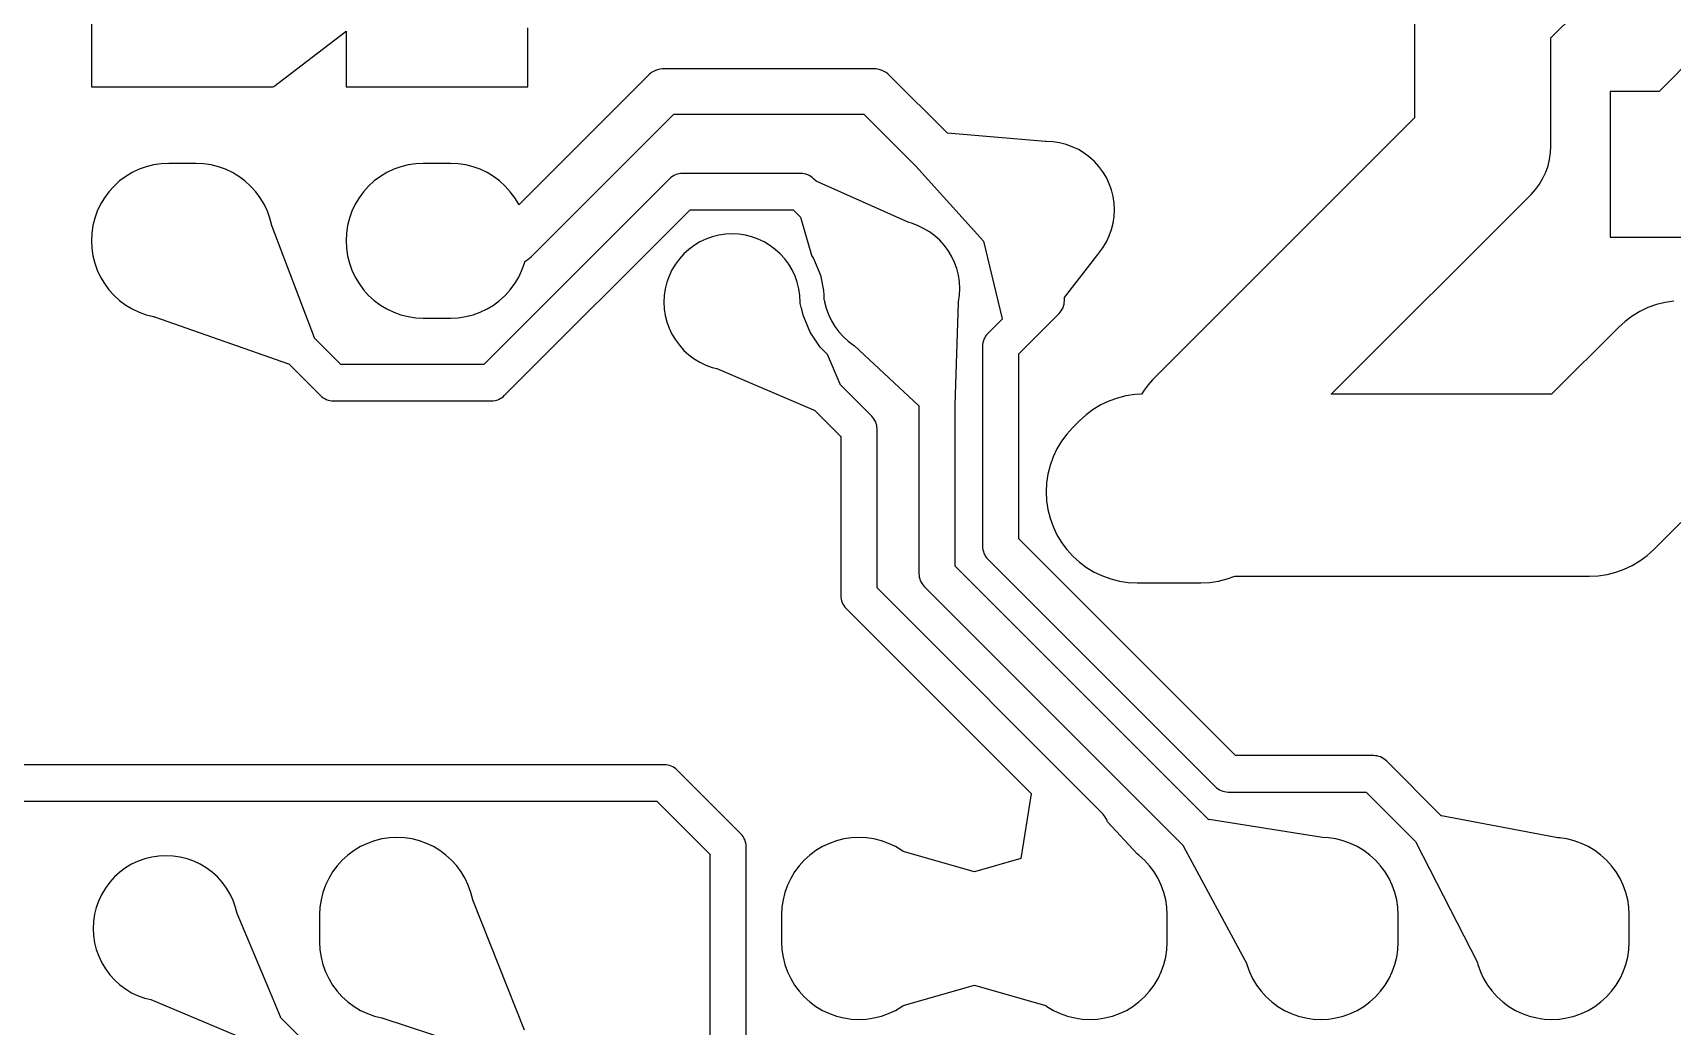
# Model space of a CAD drawing. Header units: metres. Extents: x 0.3 to 99.7, y 0.3 to 59.7.
# Drawn here: x 41.56 to 59.58, y 37.53 to 48.45 of the extents above; entities that cross this region are included whole.
import ezdxf

# ---------------------------------------------------------------- set-up
doc = ezdxf.new("R2010")
doc.units = ezdxf.units.M

msp = doc.modelspace()

# ---------------------------------------------------------------- linework, layer by layer
for points in [[(42.2, 49.55), (42.2, 47.85), (44.2, 47.85), (44.2, 47.854), (44.2, 47.854), (44.2, 47.854), (44.2, 47.854), (44.2, 47.854), (44.2, 47.854), (44.2, 47.854), (44.2, 47.854), (44.2, 47.854), (44.2, 47.854), (44.2, 47.854), (44.2, 47.854), (44.2, 47.854), (44.2, 47.854), (44.2, 47.854), (44.2, 47.854), (44.2, 47.854), (44.2, 47.854), (44.2, 47.854), (44.2, 47.854), (44.2, 47.854), (44.2, 47.854), (44.2, 47.854), (44.2, 47.854), (44.2, 47.854), (44.2, 47.854), (44.2, 47.854), (44.2, 47.854), (44.2, 47.854), (44.2, 47.854), (44.2, 47.854), (44.2, 47.854), (44.2, 47.854), (44.2, 47.854), (44.2, 47.854), (44.2, 47.854), (44.2, 47.854), (44.2, 47.854), (44.2, 47.854), (44.2, 47.854), (44.201, 47.853), (44.207, 47.856), (44.208, 47.856), (45, 48.462)], [(59.602, 45.496), (59.505, 45.481), (59.41, 45.457), (59.317, 45.424), (59.228, 45.382), (59.144, 45.332), (59.065, 45.273), (58.993, 45.207), (58.258, 44.473), (58.258, 44.473), (58.258, 44.473), (58.258, 44.473), (58.258, 44.473), (58.258, 44.473), (58.258, 44.473), (58.258, 44.473), (58.258, 44.473), (58.258, 44.473), (58.258, 44.473), (58.258, 44.473), (58.258, 44.473), (58.258, 44.473), (58.258, 44.473), (58.258, 44.473), (58.258, 44.473), (58.258, 44.473), (55.834, 44.473), (55.834, 44.473), (55.834, 44.473), (55.834, 44.473), (55.834, 44.473), (55.834, 44.473), (55.834, 44.473), (55.834, 44.473), (55.834, 44.473), (55.834, 44.473), (55.834, 44.473), (55.834, 44.473), (55.834, 44.473), (55.834, 44.473), (55.834, 44.473), (55.834, 44.473), (55.834, 44.473), (55.834, 44.473), (55.834, 44.473), (55.834, 44.473), (55.834, 44.473), (55.834, 44.473), (55.834, 44.473), (55.834, 44.473), (55.834, 44.473), (55.834, 44.473), (55.834, 44.473), (55.834, 44.473), (55.834, 44.473), (55.834, 44.473), (55.834, 44.473), (55.834, 44.473), (55.834, 44.473), (55.834, 44.473), (55.834, 44.473), (55.834, 44.473), (55.834, 44.473), (55.834, 44.473), (55.834, 44.473), (55.834, 44.473), (55.834, 44.473), (55.834, 44.473), (55.834, 44.473), (55.834, 44.473), (55.834, 44.473), (55.834, 44.473), (55.834, 44.473), (55.834, 44.473), (55.834, 44.473), (55.834, 44.473), (58.031, 46.669), (58.08, 46.724), (58.124, 46.783), (58.162, 46.846), (58.193, 46.913), (58.218, 46.982), (58.236, 47.054), (58.247, 47.126), (58.25, 47.2), (58.25, 48.389), (58.25, 48.389), (58.25, 48.389), (58.25, 48.389), (58.25, 48.389), (58.25, 48.389), (58.25, 48.389), (58.25, 48.389), (58.25, 48.389), (58.25, 48.389), (58.25, 48.389), (58.25, 48.389), (58.25, 48.389), (58.25, 48.389), (58.25, 48.389), (58.25, 48.389), (58.25, 48.389), (58.25, 48.389), (58.791, 48.929)], [(56.75, 48.7), (56.75, 47.511), (56.75, 47.511), (56.75, 47.511), (56.75, 47.511), (56.75, 47.511), (56.75, 47.511), (56.75, 47.511), (56.75, 47.511), (56.75, 47.511), (56.75, 47.511), (56.75, 47.511), (56.75, 47.511), (56.75, 47.511), (56.75, 47.511), (56.75, 47.511), (56.75, 47.511), (56.75, 47.511), (56.75, 47.511), (53.869, 44.631), (53.82, 44.576), (53.776, 44.517), (53.749, 44.472), (53.749, 44.472), (53.749, 44.472), (53.749, 44.472), (53.749, 44.472), (53.749, 44.472), (53.749, 44.472), (53.749, 44.472), (53.749, 44.472), (53.749, 44.472), (53.749, 44.472), (53.749, 44.472), (53.749, 44.472), (53.749, 44.472), (53.749, 44.472), (53.749, 44.472), (53.749, 44.472), (53.749, 44.472), (53.749, 44.472), (53.749, 44.472), (53.749, 44.472), (53.749, 44.472), (53.675, 44.468), (53.577, 44.454), (53.482, 44.43), (53.39, 44.397), (53.301, 44.355), (53.217, 44.305), (53.138, 44.246), (53.065, 44.18), (52.993, 44.107), (52.927, 44.035), (52.868, 43.956), (52.818, 43.872), (52.776, 43.783), (52.743, 43.69), (52.719, 43.595), (52.704, 43.498), (52.699, 43.4), (52.704, 43.302), (52.719, 43.205), (52.743, 43.11), (52.776, 43.017), (52.818, 42.928), (52.868, 42.844), (52.927, 42.765), (52.993, 42.693), (53.065, 42.627), (53.144, 42.568), (53.228, 42.518), (53.317, 42.476), (53.41, 42.443), (53.505, 42.419), (53.602, 42.404), (53.7, 42.399), (54.4, 42.399), (54.498, 42.404), (54.595, 42.419), (54.69, 42.443), (54.773, 42.472), (54.773, 42.472), (54.773, 42.472), (54.773, 42.472), (54.773, 42.472), (54.773, 42.472), (54.773, 42.472), (54.773, 42.472), (58.673, 42.472), (58.771, 42.477), (58.868, 42.491), (58.963, 42.515), (59.056, 42.548), (59.144, 42.59), (59.229, 42.641), (59.307, 42.699), (59.38, 42.765), (59.678, 43.063)], [(45, 48.462), (45, 47.85), (47, 47.85), (47, 48.5)], [(59.869, 48.231), (59.439, 47.8), (59.439, 47.8), (59.439, 47.8), (59.439, 47.8), (59.439, 47.8), (59.439, 47.8), (59.439, 47.8), (59.439, 47.8), (59.439, 47.8), (59.439, 47.8), (59.439, 47.8), (59.439, 47.8), (59.439, 47.8), (59.439, 47.8), (59.439, 47.8), (59.439, 47.8), (59.439, 47.8), (59.439, 47.8), (58.9, 47.8), (58.9, 46.2), (60.5, 46.2)], [(58.326, 39.597), (58.326, 39.597), (58.326, 39.597), (58.326, 39.597), (57.048, 39.839), (57.044, 39.839), (57.044, 39.839), (57.044, 39.839), (57.044, 39.839), (57.044, 39.839), (57.044, 39.839), (57.044, 39.839), (57.044, 39.839), (57.044, 39.839), (57.044, 39.839), (57.044, 39.839), (57.044, 39.839), (57.044, 39.839), (57.044, 39.839), (57.044, 39.839), (57.044, 39.839), (57.044, 39.839), (57.044, 39.839), (57.044, 39.839), (57.044, 39.839), (57.044, 39.839), (57.044, 39.839), (56.441, 40.441), (56.427, 40.455), (56.411, 40.466), (56.394, 40.476), (56.377, 40.485), (56.358, 40.491), (56.339, 40.496), (56.32, 40.499), (56.3, 40.5), (54.783, 40.5), (54.783, 40.5), (54.783, 40.5), (54.783, 40.5), (54.783, 40.5), (54.783, 40.5), (54.783, 40.5), (54.783, 40.5), (54.783, 40.5), (54.783, 40.5), (54.783, 40.5), (54.783, 40.5), (54.783, 40.5), (54.783, 40.5), (54.783, 40.5), (54.783, 40.5), (54.783, 40.5), (54.783, 40.5), (52.4, 42.883), (52.4, 42.883), (52.4, 42.883), (52.4, 42.883), (52.4, 42.883), (52.4, 42.883), (52.4, 42.883), (52.4, 42.883), (52.4, 42.883), (52.4, 42.883), (52.4, 42.883), (52.4, 42.883), (52.4, 42.883), (52.4, 42.883), (52.4, 42.883), (52.4, 42.883), (52.4, 42.883), (52.4, 42.883), (52.4, 44.917), (52.4, 44.917), (52.4, 44.917), (52.4, 44.917), (52.4, 44.917), (52.4, 44.917), (52.4, 44.917), (52.4, 44.917), (52.4, 44.917), (52.4, 44.917), (52.4, 44.917), (52.4, 44.917), (52.4, 44.917), (52.4, 44.917), (52.4, 44.917), (52.4, 44.917), (52.4, 44.917), (52.4, 44.917), (52.841, 45.359), (52.855, 45.373), (52.866, 45.389), (52.876, 45.406), (52.885, 45.423), (52.891, 45.442), (52.896, 45.461), (52.899, 45.48), (52.9, 45.5), (52.9, 45.535), (52.9, 45.535), (52.9, 45.535), (52.9, 45.535), (52.9, 45.535), (52.9, 45.535), (52.9, 45.535), (52.9, 45.535), (52.9, 45.535), (52.9, 45.535), (52.9, 45.535), (52.9, 45.535), (52.9, 45.535), (52.9, 45.535), (52.9, 45.535), (52.9, 45.535), (53.267, 46.01), (53.267, 46.01), (53.267, 46.01), (53.267, 46.01), (53.28, 46.024), (53.324, 46.083), (53.361, 46.146), (53.393, 46.213), (53.418, 46.282), (53.436, 46.354), (53.446, 46.426), (53.45, 46.5), (53.446, 46.574), (53.436, 46.646), (53.418, 46.718), (53.393, 46.787), (53.361, 46.854), (53.324, 46.917), (53.28, 46.976), (53.23, 47.03), (53.176, 47.08), (53.117, 47.124), (53.054, 47.161), (52.987, 47.193), (52.918, 47.218), (52.846, 47.236), (52.774, 47.246), (52.7, 47.25), (52.687, 47.249), (52.687, 47.249), (52.687, 47.249), (52.687, 47.249), (51.616, 47.342), (51.613, 47.341), (51.613, 47.341), (51.613, 47.341), (51.613, 47.341), (51.613, 47.341), (51.613, 47.341), (51.613, 47.341), (51.613, 47.341), (51.613, 47.341), (51.613, 47.341), (51.613, 47.341), (51.613, 47.341), (51.613, 47.341), (51.613, 47.341), (51.613, 47.341), (51.613, 47.341), (51.613, 47.341), (51.613, 47.341), (51.613, 47.341), (51.613, 47.341), (51.613, 47.341), (51.613, 47.341), (51.613, 47.341), (51.613, 47.341), (50.977, 47.977), (50.959, 47.993), (50.939, 48.008), (50.918, 48.021), (50.896, 48.031), (50.873, 48.039), (50.849, 48.045), (50.825, 48.049), (50.8, 48.05), (48.5, 48.05), (48.475, 48.049), (48.451, 48.045), (48.427, 48.039), (48.404, 48.031), (48.382, 48.021), (48.361, 48.008), (48.341, 47.993), (48.323, 47.977), (46.902, 46.556), (46.902, 46.556), (46.902, 46.556), (46.902, 46.556), (46.902, 46.556), (46.902, 46.556), (46.902, 46.556), (46.902, 46.556), (46.902, 46.556), (46.902, 46.556), (46.902, 46.556), (46.902, 46.556), (46.902, 46.556), (46.902, 46.556), (46.902, 46.556), (46.902, 46.556), (46.902, 46.556), (46.902, 46.556), (46.902, 46.556), (46.902, 46.556), (46.902, 46.556), (46.902, 46.556), (46.902, 46.556), (46.902, 46.556), (46.902, 46.556), (46.902, 46.556), (46.902, 46.556), (46.902, 46.556), (46.902, 46.556), (46.902, 46.556), (46.902, 46.556), (46.902, 46.556), (46.902, 46.556), (46.902, 46.556), (46.902, 46.556), (46.902, 46.556), (46.902, 46.556), (46.902, 46.556), (46.902, 46.556), (46.902, 46.556), (46.902, 46.556), (46.902, 46.556), (46.9, 46.561), (46.857, 46.632), (46.807, 46.699), (46.751, 46.761), (46.689, 46.817), (46.622, 46.867), (46.551, 46.91), (46.475, 46.945), (46.397, 46.973), (46.316, 46.994), (46.233, 47.006), (46.15, 47.01), (45.85, 47.01), (45.767, 47.006), (45.684, 46.994), (45.603, 46.973), (45.525, 46.945), (45.449, 46.91), (45.378, 46.867), (45.311, 46.817), (45.249, 46.761), (45.193, 46.699), (45.143, 46.632), (45.1, 46.561), (45.065, 46.485), (45.037, 46.407), (45.016, 46.326), (45.004, 46.243), (45, 46.16), (45.004, 46.077), (45.016, 45.994), (45.037, 45.913), (45.065, 45.835), (45.1, 45.759), (45.143, 45.688), (45.193, 45.621), (45.249, 45.559), (45.311, 45.503), (45.378, 45.453), (45.449, 45.41), (45.525, 45.375), (45.603, 45.347), (45.684, 45.326), (45.767, 45.314), (45.85, 45.31), (46.15, 45.31), (46.233, 45.314), (46.316, 45.326), (46.397, 45.347), (46.475, 45.375), (46.551, 45.41), (46.622, 45.453), (46.689, 45.503), (46.751, 45.559), (46.807, 45.621), (46.857, 45.688), (46.9, 45.759), (46.935, 45.835), (46.963, 45.913), (46.969, 45.935), (46.969, 45.935), (46.969, 45.935), (46.969, 45.935), (46.969, 45.935), (46.969, 45.935), (46.969, 45.935), (46.969, 45.935), (46.969, 45.935), (46.969, 45.935), (46.969, 45.935), (46.969, 45.935), (46.969, 45.935), (46.969, 45.935), (46.969, 45.935), (46.969, 45.935), (46.969, 45.935), (46.969, 45.935), (46.969, 45.935), (46.969, 45.935), (46.978, 45.939), (46.999, 45.952), (47.019, 45.967), (47.037, 45.983), (48.604, 47.55), (48.604, 47.55), (48.604, 47.55), (48.604, 47.55), (48.604, 47.55), (48.604, 47.55), (48.604, 47.55), (48.604, 47.55), (48.604, 47.55), (48.604, 47.55), (48.604, 47.55), (48.604, 47.55), (48.604, 47.55), (48.604, 47.55), (48.604, 47.55), (48.604, 47.55), (48.604, 47.55), (48.604, 47.55), (50.696, 47.55), (50.696, 47.55), (50.696, 47.55), (50.696, 47.55), (50.696, 47.55), (50.696, 47.55), (50.696, 47.55), (50.696, 47.55), (50.696, 47.55), (50.696, 47.55), (50.696, 47.55), (50.696, 47.55), (50.696, 47.55), (50.696, 47.55), (50.696, 47.55), (50.696, 47.55), (50.696, 47.55), (50.696, 47.55), (51.264, 46.982), (51.264, 46.982), (51.264, 46.982), (51.264, 46.982), (51.264, 46.982), (51.264, 46.982), (51.264, 46.982), (51.264, 46.982), (51.264, 46.982), (51.264, 46.982), (51.265, 46.981), (52.012, 46.155), (52.012, 46.155), (52.012, 46.155), (52.012, 46.155), (52.012, 46.155), (52.012, 46.155), (52.012, 46.155), (52.012, 46.155), (52.012, 46.155), (52.012, 46.155), (52.012, 46.155), (52.012, 46.155), (52.214, 45.301), (52.216, 45.299), (52.216, 45.299), (52.216, 45.299), (52.216, 45.299), (52.216, 45.299), (52.216, 45.299), (52.216, 45.299), (52.216, 45.299), (52.216, 45.299), (52.216, 45.299), (52.216, 45.299), (52.216, 45.299), (52.216, 45.299), (52.216, 45.299), (52.216, 45.299), (52.216, 45.299), (52.216, 45.299), (52.216, 45.299), (52.216, 45.299), (52.216, 45.299), (52.216, 45.299), (52.216, 45.299), (52.216, 45.299), (52.216, 45.299), (52.216, 45.299), (52.216, 45.299), (52.216, 45.299), (52.216, 45.299), (52.059, 45.141), (52.045, 45.127), (52.034, 45.111), (52.024, 45.094), (52.015, 45.077), (52.009, 45.058), (52.004, 45.039), (52.001, 45.02), (52, 45), (52, 42.8), (52.001, 42.78), (52.004, 42.761), (52.009, 42.742), (52.015, 42.723), (52.024, 42.706), (52.034, 42.689), (52.045, 42.673), (52.059, 42.659), (54.559, 40.159), (54.573, 40.145), (54.589, 40.134), (54.606, 40.124), (54.623, 40.115), (54.642, 40.109), (54.661, 40.104), (54.68, 40.101), (54.7, 40.1), (56.217, 40.1), (56.217, 40.1), (56.217, 40.1), (56.217, 40.1), (56.217, 40.1), (56.217, 40.1), (56.217, 40.1), (56.217, 40.1), (56.217, 40.1), (56.217, 40.1), (56.217, 40.1), (56.217, 40.1), (56.217, 40.1), (56.217, 40.1), (56.217, 40.1), (56.217, 40.1), (56.217, 40.1), (56.217, 40.1), (56.762, 39.555), (56.762, 39.555), (56.762, 39.555), (56.762, 39.555), (56.762, 39.555), (56.762, 39.555), (56.762, 39.555), (56.762, 39.555), (56.762, 39.555), (56.762, 39.555), (56.762, 39.555), (56.762, 39.555), (56.762, 39.555), (56.762, 39.555), (56.763, 39.55), (57.441, 38.226), (57.441, 38.226), (57.441, 38.226), (57.441, 38.226), (57.441, 38.226), (57.441, 38.226), (57.447, 38.203), (57.475, 38.125), (57.51, 38.049), (57.553, 37.978), (57.603, 37.911), (57.659, 37.849), (57.721, 37.793), (57.788, 37.743), (57.859, 37.7), (57.935, 37.665), (58.013, 37.637), (58.094, 37.616), (58.177, 37.604), (58.26, 37.6), (58.343, 37.604), (58.426, 37.616), (58.507, 37.637), (58.585, 37.665), (58.661, 37.7), (58.732, 37.743), (58.799, 37.793), (58.861, 37.849), (58.917, 37.911), (58.967, 37.978), (59.01, 38.049), (59.045, 38.125), (59.073, 38.203), (59.094, 38.284), (59.106, 38.367), (59.11, 38.45), (59.11, 38.75), (59.106, 38.833), (59.094, 38.916), (59.073, 38.997), (59.045, 39.075), (59.01, 39.151), (58.967, 39.222), (58.917, 39.289), (58.861, 39.351), (58.799, 39.407), (58.732, 39.457), (58.661, 39.5), (58.585, 39.535), (58.507, 39.563), (58.426, 39.584), (58.343, 39.596), (58.326, 39.597)], [(54.905, 38.211), (54.905, 38.211), (54.905, 38.211), (54.905, 38.211), (54.905, 38.211), (54.905, 38.211), (54.905, 38.211), (54.905, 38.211), (54.907, 38.203), (54.935, 38.125), (54.97, 38.049), (55.013, 37.978), (55.063, 37.911), (55.119, 37.849), (55.181, 37.793), (55.248, 37.743), (55.319, 37.7), (55.395, 37.665), (55.473, 37.637), (55.554, 37.616), (55.637, 37.604), (55.72, 37.6), (55.803, 37.604), (55.886, 37.616), (55.967, 37.637), (56.045, 37.665), (56.121, 37.7), (56.192, 37.743), (56.259, 37.793), (56.321, 37.849), (56.377, 37.911), (56.427, 37.978), (56.47, 38.049), (56.505, 38.125), (56.533, 38.203), (56.554, 38.284), (56.566, 38.367), (56.57, 38.45), (56.57, 38.75), (56.566, 38.833), (56.554, 38.916), (56.533, 38.997), (56.505, 39.075), (56.47, 39.151), (56.427, 39.222), (56.377, 39.289), (56.321, 39.351), (56.259, 39.407), (56.192, 39.457), (56.121, 39.5), (56.045, 39.535), (55.967, 39.563), (55.886, 39.584), (55.803, 39.596), (55.737, 39.599), (55.737, 39.599), (55.737, 39.599), (55.737, 39.599), (54.491, 39.797), (54.487, 39.796), (54.487, 39.796), (54.487, 39.796), (54.487, 39.796), (54.487, 39.796), (54.487, 39.796), (54.487, 39.796), (54.487, 39.796), (54.487, 39.796), (54.487, 39.796), (54.487, 39.796), (54.487, 39.796), (54.487, 39.796), (54.487, 39.796), (54.487, 39.796), (54.487, 39.796), (54.487, 39.796), (54.487, 39.796), (54.487, 39.796), (54.487, 39.796), (54.487, 39.796), (54.487, 39.796), (51.7, 42.583), (51.7, 42.583), (51.7, 42.583), (51.7, 42.583), (51.7, 42.583), (51.7, 42.583), (51.7, 42.583), (51.7, 42.583), (51.7, 42.583), (51.7, 42.583), (51.7, 42.583), (51.7, 42.583), (51.7, 42.583), (51.7, 42.583), (51.7, 42.583), (51.7, 42.583), (51.7, 42.583), (51.7, 42.583), (51.7, 44.357), (51.7, 44.357), (51.7, 44.357), (51.7, 44.357), (51.7, 44.357), (51.7, 44.357), (51.7, 44.357), (51.7, 44.357), (51.7, 44.357), (51.7, 44.357), (51.7, 44.357), (51.734, 45.479), (51.733, 45.482), (51.733, 45.482), (51.733, 45.482), (51.733, 45.482), (51.733, 45.482), (51.733, 45.482), (51.733, 45.482), (51.733, 45.482), (51.733, 45.482), (51.733, 45.482), (51.733, 45.482), (51.733, 45.482), (51.733, 45.482), (51.733, 45.482), (51.735, 45.489), (51.745, 45.561), (51.749, 45.635), (51.745, 45.708), (51.735, 45.781), (51.717, 45.853), (51.692, 45.922), (51.66, 45.989), (51.623, 46.052), (51.579, 46.111), (51.529, 46.165), (51.475, 46.215), (51.416, 46.259), (51.352, 46.296), (51.286, 46.328), (51.217, 46.353), (51.188, 46.36), (51.188, 46.36), (51.188, 46.36), (51.188, 46.36), (51.188, 46.36), (51.188, 46.36), (50.17, 46.813), (50.17, 46.813), (50.17, 46.813), (50.17, 46.813), (50.17, 46.813), (50.17, 46.813), (50.17, 46.813), (50.17, 46.813), (50.17, 46.813), (50.17, 46.813), (50.141, 46.841), (50.127, 46.855), (50.111, 46.866), (50.094, 46.876), (50.077, 46.885), (50.058, 46.891), (50.039, 46.896), (50.02, 46.899), (50, 46.9), (48.7, 46.9), (48.68, 46.899), (48.661, 46.896), (48.642, 46.891), (48.623, 46.885), (48.606, 46.876), (48.589, 46.866), (48.573, 46.855), (48.559, 46.841), (46.517, 44.8), (46.517, 44.8), (46.517, 44.8), (46.517, 44.8), (46.517, 44.8), (46.517, 44.8), (46.517, 44.8), (46.517, 44.8), (46.517, 44.8), (46.517, 44.8), (46.517, 44.8), (46.517, 44.8), (46.517, 44.8), (46.517, 44.8), (46.517, 44.8), (46.517, 44.8), (46.517, 44.8), (46.517, 44.8), (44.943, 44.8), (44.943, 44.8), (44.943, 44.8), (44.943, 44.8), (44.943, 44.8), (44.943, 44.8), (44.943, 44.8), (44.943, 44.8), (44.943, 44.8), (44.943, 44.8), (44.943, 44.8), (44.943, 44.8), (44.943, 44.8), (44.943, 44.8), (44.943, 44.8), (44.943, 44.8), (44.943, 44.8), (44.943, 44.8), (44.655, 45.088), (44.655, 45.088), (44.655, 45.088), (44.655, 45.088), (44.655, 45.088), (44.655, 45.088), (44.655, 45.088), (44.655, 45.088), (44.655, 45.088), (44.655, 45.088), (44.655, 45.088), (44.655, 45.088), (44.655, 45.088), (44.655, 45.088), (44.655, 45.088), (44.655, 45.088), (44.655, 45.088), (44.655, 45.088), (44.655, 45.088), (44.655, 45.088), (44.655, 45.088), (44.655, 45.088), (44.655, 45.088), (44.655, 45.088), (44.655, 45.088), (44.655, 45.088), (44.655, 45.089), (44.654, 45.093), (44.187, 46.317), (44.185, 46.319), (44.185, 46.319), (44.185, 46.319), (44.185, 46.319), (44.185, 46.319), (44.185, 46.319), (44.185, 46.319), (44.185, 46.319), (44.185, 46.319), (44.185, 46.319), (44.185, 46.319), (44.185, 46.319), (44.185, 46.319), (44.185, 46.319), (44.184, 46.326), (44.163, 46.407), (44.135, 46.485), (44.1, 46.561), (44.057, 46.632), (44.007, 46.699), (43.951, 46.761), (43.889, 46.817), (43.822, 46.867), (43.751, 46.91), (43.675, 46.945), (43.597, 46.973), (43.516, 46.994), (43.433, 47.006), (43.35, 47.01), (43.05, 47.01), (42.967, 47.006), (42.884, 46.994), (42.803, 46.973), (42.725, 46.945), (42.649, 46.91), (42.578, 46.867), (42.511, 46.817), (42.449, 46.761), (42.393, 46.699), (42.343, 46.632), (42.3, 46.561), (42.265, 46.485), (42.237, 46.407), (42.216, 46.326), (42.204, 46.243), (42.2, 46.16), (42.204, 46.077), (42.216, 45.994), (42.237, 45.913), (42.265, 45.835), (42.3, 45.759), (42.343, 45.688), (42.393, 45.621), (42.449, 45.559), (42.511, 45.503), (42.578, 45.453), (42.649, 45.41), (42.725, 45.375), (42.803, 45.347), (42.884, 45.326), (42.892, 45.325), (42.892, 45.325), (42.892, 45.325), (42.892, 45.325), (42.892, 45.325), (42.892, 45.325), (42.892, 45.325), (42.892, 45.325), (42.892, 45.325), (42.892, 45.325), (42.892, 45.325), (42.892, 45.325), (42.892, 45.325), (42.892, 45.325), (42.895, 45.322), (42.895, 45.322), (42.895, 45.322), (44.367, 44.805), (44.371, 44.806), (44.371, 44.806), (44.371, 44.806), (44.371, 44.806), (44.371, 44.806), (44.371, 44.806), (44.371, 44.806), (44.371, 44.806), (44.371, 44.806), (44.371, 44.806), (44.371, 44.806), (44.371, 44.806), (44.371, 44.806), (44.371, 44.806), (44.371, 44.806), (44.371, 44.806), (44.371, 44.806), (44.371, 44.806), (44.371, 44.806), (44.371, 44.806), (44.719, 44.459), (44.733, 44.445), (44.749, 44.434), (44.766, 44.424), (44.783, 44.415), (44.802, 44.409), (44.821, 44.404), (44.84, 44.401), (44.86, 44.4), (46.6, 44.4), (46.62, 44.401), (46.639, 44.404), (46.658, 44.409), (46.677, 44.415), (46.694, 44.424), (46.711, 44.434), (46.727, 44.445), (46.741, 44.459), (48.783, 46.5), (48.783, 46.5), (48.783, 46.5), (48.783, 46.5), (48.783, 46.5), (48.783, 46.5), (48.783, 46.5), (48.783, 46.5), (48.783, 46.5), (48.783, 46.5), (48.783, 46.5), (48.783, 46.5), (48.783, 46.5), (48.783, 46.5), (48.783, 46.5), (48.783, 46.5), (48.783, 46.5), (48.783, 46.5), (49.917, 46.5), (49.917, 46.5), (49.917, 46.5), (49.917, 46.5), (49.917, 46.5), (49.917, 46.5), (49.917, 46.5), (49.917, 46.5), (49.917, 46.5), (49.917, 46.5), (49.917, 46.5), (49.917, 46.5), (49.917, 46.5), (49.917, 46.5), (49.917, 46.5), (49.917, 46.5), (49.917, 46.5), (49.917, 46.5), (49.997, 46.42), (49.997, 46.42), (49.997, 46.42), (49.997, 46.42), (49.997, 46.42), (49.997, 46.42), (49.997, 46.42), (49.997, 46.42), (49.997, 46.42), (49.997, 46.42), (49.997, 46.42), (49.997, 46.42), (50.117, 46.001), (50.118, 45.998), (50.141, 45.964), (50.141, 45.964), (50.141, 45.964), (50.141, 45.964), (50.141, 45.964), (50.141, 45.964), (50.141, 45.964), (50.141, 45.964), (50.217, 45.78), (50.217, 45.78), (50.217, 45.78), (50.217, 45.78), (50.217, 45.78), (50.217, 45.78), (50.25, 45.614), (50.25, 45.614), (50.25, 45.614), (50.25, 45.614), (50.253, 45.561), (50.256, 45.539), (50.256, 45.539), (50.256, 45.539), (50.256, 45.539), (50.256, 45.539), (50.256, 45.539), (50.256, 45.517), (50.256, 45.513), (50.26, 45.499), (50.262, 45.497), (50.262, 45.497), (50.262, 45.497), (50.262, 45.497), (50.262, 45.497), (50.262, 45.497), (50.262, 45.497), (50.262, 45.497), (50.262, 45.497), (50.262, 45.497), (50.262, 45.497), (50.262, 45.497), (50.263, 45.489), (50.281, 45.417), (50.306, 45.348), (50.338, 45.281), (50.375, 45.218), (50.419, 45.159), (50.469, 45.105), (50.523, 45.055), (50.582, 45.011), (50.588, 45.008), (50.588, 45.008), (50.588, 45.008), (50.588, 45.008), (50.588, 45.008), (50.588, 45.008), (50.588, 45.008), (50.588, 45.008), (50.588, 45.008), (50.588, 45.008), (50.588, 45.008), (50.588, 45.008), (50.59, 45.005), (51.297, 44.349), (51.3, 44.348), (51.3, 44.348), (51.3, 44.348), (51.3, 44.348), (51.3, 44.348), (51.3, 44.348), (51.3, 44.348), (51.3, 44.348), (51.3, 44.348), (51.3, 44.348), (51.3, 44.348), (51.3, 44.348), (51.3, 44.348), (51.3, 44.348), (51.3, 44.348), (51.3, 44.348), (51.3, 44.348), (51.3, 44.348), (51.3, 44.348), (51.3, 44.348), (51.3, 44.348), (51.3, 44.348), (51.3, 44.348), (51.3, 44.348), (51.3, 44.348), (51.3, 44.348), (51.3, 42.5), (51.301, 42.48), (51.304, 42.461), (51.309, 42.442), (51.315, 42.423), (51.324, 42.406), (51.334, 42.389), (51.345, 42.373), (51.359, 42.359), (54.205, 39.512), (54.205, 39.512), (54.205, 39.512), (54.205, 39.512), (54.205, 39.512), (54.205, 39.512), (54.205, 39.512), (54.205, 39.512), (54.205, 39.512), (54.205, 39.512), (54.205, 39.512), (54.205, 39.512), (54.206, 39.508), (54.905, 38.211)], [(53.699, 39.422), (53.699, 39.422), (53.699, 39.422), (53.699, 39.422), (53.699, 39.422), (53.699, 39.422), (53.373, 39.771), (53.373, 39.771), (53.373, 39.771), (53.373, 39.771), (53.373, 39.771), (53.373, 39.771), (53.373, 39.771), (53.373, 39.771), (53.373, 39.771), (53.373, 39.771), (53.373, 39.771), (53.373, 39.771), (53.371, 39.778), (53.365, 39.797), (53.356, 39.814), (53.346, 39.831), (53.335, 39.847), (53.321, 39.861), (50.84, 42.343), (50.84, 42.343), (50.84, 42.343), (50.84, 42.343), (50.84, 42.343), (50.84, 42.343), (50.84, 42.343), (50.84, 42.343), (50.84, 42.343), (50.84, 42.343), (50.84, 42.343), (50.84, 42.343), (50.84, 42.343), (50.84, 42.343), (50.84, 42.343), (50.84, 42.343), (50.84, 42.343), (50.84, 42.343), (50.84, 44.091), (50.839, 44.11), (50.836, 44.13), (50.831, 44.149), (50.825, 44.167), (50.816, 44.185), (50.806, 44.202), (50.795, 44.218), (50.781, 44.232), (50.435, 44.579), (50.435, 44.579), (50.435, 44.579), (50.435, 44.579), (50.435, 44.579), (50.435, 44.579), (50.435, 44.579), (50.435, 44.579), (50.435, 44.579), (50.435, 44.579), (50.435, 44.579), (50.435, 44.579), (50.435, 44.579), (50.435, 44.579), (50.435, 44.579), (50.435, 44.579), (50.435, 44.579), (50.435, 44.579), (50.435, 44.579), (50.435, 44.579), (50.435, 44.579), (50.435, 44.579), (50.435, 44.579), (50.435, 44.579), (50.435, 44.579), (50.435, 44.579), (50.435, 44.579), (50.434, 44.584), (50.295, 44.909), (50.292, 44.913), (50.214, 44.991), (50.214, 44.991), (50.214, 44.991), (50.214, 44.991), (50.214, 44.991), (50.214, 44.991), (50.103, 45.156), (50.103, 45.156), (50.103, 45.156), (50.103, 45.156), (50.103, 45.156), (50.103, 45.156), (50.027, 45.34), (50.027, 45.34), (50.027, 45.34), (50.027, 45.34), (50.027, 45.34), (50.027, 45.34), (50.014, 45.408), (50.013, 45.411), (50.005, 45.426), (50.005, 45.426), (50.005, 45.426), (50.005, 45.426), (50.005, 45.426), (50.005, 45.426), (50.005, 45.426), (50.005, 45.426), (50.005, 45.426), (50.005, 45.426), (50.005, 45.426), (50.005, 45.426), (50.005, 45.426), (50.005, 45.426), (50.005, 45.426), (50.005, 45.426), (50.005, 45.426), (50.005, 45.426), (50.005, 45.426), (50.001, 45.44), (50.001, 45.44), (50.001, 45.44), (50.001, 45.44), (49.995, 45.471), (49.995, 45.471), (49.995, 45.471), (49.995, 45.471), (49.995, 45.471), (49.995, 45.471), (49.995, 45.471), (49.995, 45.471), (49.995, 45.485), (49.992, 45.559), (49.981, 45.632), (49.963, 45.703), (49.938, 45.772), (49.907, 45.839), (49.869, 45.902), (49.825, 45.961), (49.776, 46.016), (49.721, 46.065), (49.662, 46.109), (49.599, 46.147), (49.532, 46.178), (49.463, 46.203), (49.392, 46.221), (49.319, 46.232), (49.245, 46.235), (49.172, 46.232), (49.099, 46.221), (49.028, 46.203), (48.958, 46.178), (48.892, 46.147), (48.829, 46.109), (48.77, 46.065), (48.715, 46.016), (48.666, 45.961), (48.622, 45.902), (48.584, 45.839), (48.552, 45.772), (48.528, 45.703), (48.51, 45.632), (48.499, 45.559), (48.495, 45.485), (48.499, 45.412), (48.51, 45.339), (48.528, 45.268), (48.552, 45.198), (48.584, 45.132), (48.622, 45.069), (48.666, 45.01), (48.715, 44.955), (48.77, 44.906), (48.829, 44.862), (48.892, 44.824), (48.958, 44.792), (49.028, 44.768), (49.077, 44.755), (49.077, 44.755), (49.077, 44.755), (49.077, 44.755), (49.077, 44.755), (49.077, 44.755), (50.147, 44.297), (50.151, 44.297), (50.151, 44.297), (50.151, 44.297), (50.151, 44.297), (50.151, 44.297), (50.151, 44.297), (50.151, 44.297), (50.151, 44.297), (50.151, 44.297), (50.151, 44.297), (50.151, 44.297), (50.151, 44.297), (50.151, 44.297), (50.151, 44.297), (50.151, 44.297), (50.151, 44.297), (50.151, 44.297), (50.151, 44.297), (50.44, 44.008), (50.44, 44.008), (50.44, 44.008), (50.44, 44.008), (50.44, 44.008), (50.44, 44.008), (50.44, 44.008), (50.44, 44.008), (50.44, 44.008), (50.44, 44.008), (50.44, 44.008), (50.44, 44.008), (50.44, 44.008), (50.44, 44.008), (50.44, 44.008), (50.44, 44.008), (50.44, 44.008), (50.44, 44.008), (50.44, 42.26), (50.441, 42.24), (50.444, 42.221), (50.449, 42.202), (50.455, 42.183), (50.464, 42.166), (50.474, 42.149), (50.485, 42.133), (50.499, 42.119), (52.535, 40.082), (52.535, 40.082), (52.535, 40.082), (52.535, 40.082), (52.535, 40.082), (52.535, 40.082), (52.535, 40.082), (52.535, 40.082), (52.535, 40.082), (52.535, 40.082), (52.535, 40.082), (52.535, 40.082), (52.535, 40.082), (52.535, 40.082), (52.535, 40.082), (52.535, 40.082), (52.535, 40.082), (52.535, 40.082), (52.535, 40.082), (52.535, 40.082), (52.535, 40.082), (52.535, 40.082), (52.535, 40.082), (52.535, 40.082), (52.535, 40.082), (52.535, 40.082), (52.535, 40.082), (52.535, 40.082), (52.533, 40.079), (52.419, 39.369), (52.419, 39.369), (52.419, 39.369), (52.419, 39.369), (52.419, 39.369), (52.419, 39.369), (52.419, 39.369), (52.419, 39.369), (52.419, 39.369), (52.419, 39.369), (52.419, 39.369), (52.419, 39.369), (52.419, 39.369), (52.419, 39.369), (52.419, 39.369), (52.419, 39.369), (52.419, 39.369), (52.419, 39.369), (52.419, 39.369), (52.419, 39.369), (52.419, 39.369), (52.419, 39.369), (52.419, 39.369), (52.419, 39.369), (52.419, 39.369), (52.419, 39.369), (51.91, 39.223), (51.91, 39.223), (51.91, 39.223), (51.91, 39.223), (51.91, 39.223), (51.91, 39.223), (51.91, 39.223), (51.91, 39.223), (51.91, 39.223), (51.91, 39.223), (51.91, 39.223), (51.91, 39.223), (51.91, 39.223), (51.91, 39.223), (51.128, 39.447), (51.125, 39.447), (51.125, 39.447), (51.125, 39.447), (51.125, 39.447), (51.125, 39.447), (51.125, 39.447), (51.125, 39.447), (51.125, 39.447), (51.125, 39.447), (51.125, 39.447), (51.125, 39.447), (51.125, 39.447), (51.125, 39.447), (51.125, 39.447), (51.125, 39.447), (51.125, 39.447), (51.125, 39.447), (51.125, 39.447), (51.112, 39.457), (51.041, 39.5), (50.965, 39.535), (50.887, 39.563), (50.806, 39.584), (50.723, 39.596), (50.64, 39.6), (50.557, 39.596), (50.474, 39.584), (50.393, 39.563), (50.315, 39.535), (50.239, 39.5), (50.168, 39.457), (50.101, 39.407), (50.039, 39.351), (49.983, 39.289), (49.933, 39.222), (49.89, 39.151), (49.855, 39.075), (49.827, 38.997), (49.806, 38.916), (49.794, 38.833), (49.79, 38.75), (49.79, 38.45), (49.794, 38.367), (49.806, 38.284), (49.827, 38.203), (49.855, 38.125), (49.89, 38.049), (49.933, 37.978), (49.983, 37.911), (50.039, 37.849), (50.101, 37.793), (50.168, 37.743), (50.239, 37.7), (50.315, 37.665), (50.393, 37.637), (50.474, 37.616), (50.557, 37.604), (50.64, 37.6), (50.723, 37.604), (50.806, 37.616), (50.887, 37.637), (50.965, 37.665), (51.041, 37.7), (51.112, 37.743), (51.125, 37.753), (51.125, 37.753), (51.125, 37.753), (51.125, 37.753), (51.125, 37.753), (51.125, 37.753), (51.125, 37.753), (51.125, 37.753), (51.125, 37.753), (51.125, 37.753), (51.125, 37.753), (51.125, 37.753), (51.125, 37.753), (51.125, 37.753), (51.128, 37.753), (51.91, 37.977), (51.91, 37.977), (51.91, 37.977), (51.91, 37.977), (51.91, 37.977), (51.91, 37.977), (51.91, 37.977), (51.91, 37.977), (51.91, 37.977), (51.91, 37.977), (51.91, 37.977), (51.91, 37.977), (51.91, 37.977), (51.91, 37.977), (52.692, 37.753), (52.695, 37.753), (52.695, 37.753), (52.695, 37.753), (52.695, 37.753), (52.695, 37.753), (52.695, 37.753), (52.695, 37.753), (52.695, 37.753), (52.695, 37.753), (52.695, 37.753), (52.695, 37.753), (52.695, 37.753), (52.695, 37.753), (52.695, 37.753), (52.695, 37.753), (52.695, 37.753), (52.695, 37.753), (52.695, 37.753), (52.708, 37.743), (52.779, 37.7), (52.855, 37.665), (52.933, 37.637), (53.014, 37.616), (53.097, 37.604), (53.18, 37.6), (53.263, 37.604), (53.346, 37.616), (53.427, 37.637), (53.505, 37.665), (53.581, 37.7), (53.652, 37.743), (53.719, 37.793), (53.781, 37.849), (53.837, 37.911), (53.887, 37.978), (53.93, 38.049), (53.965, 38.125), (53.993, 38.203), (54.014, 38.284), (54.026, 38.367), (54.03, 38.45), (54.03, 38.75), (54.026, 38.833), (54.014, 38.916), (53.993, 38.997), (53.965, 39.075), (53.93, 39.151), (53.887, 39.222), (53.837, 39.289), (53.781, 39.351), (53.719, 39.407), (53.699, 39.422)], [(49.4, 37.283), (49.4, 39.5), (49.399, 39.52), (49.396, 39.539), (49.391, 39.558), (49.385, 39.577), (49.376, 39.594), (49.366, 39.611), (49.355, 39.627), (49.341, 39.641), (48.641, 40.341), (48.627, 40.355), (48.611, 40.366), (48.594, 40.376), (48.577, 40.385), (48.558, 40.391), (48.539, 40.396), (48.52, 40.399), (48.5, 40.4), (40.3, 40.4)], [(40.481, 40), (48.417, 40), (48.417, 40), (48.417, 40), (48.417, 40), (48.417, 40), (48.417, 40), (48.417, 40), (48.417, 40), (48.417, 40), (48.417, 40), (48.417, 40), (48.417, 40), (48.417, 40), (48.417, 40), (48.417, 40), (48.417, 40), (48.417, 40), (48.417, 40), (49, 39.417), (49, 39.417), (49, 39.417), (49, 39.417), (49, 39.417), (49, 39.417), (49, 39.417), (49, 39.417), (49, 39.417), (49, 39.417), (49, 39.417), (49, 39.417), (49, 39.417), (49, 39.417), (49, 39.417), (49, 39.417), (49, 39.417), (49, 39.417), (49, 37.2)], [(46.964, 37.483), (46.398, 38.905), (46.395, 38.908), (46.395, 38.908), (46.395, 38.908), (46.395, 38.908), (46.395, 38.908), (46.395, 38.908), (46.395, 38.908), (46.395, 38.908), (46.395, 38.908), (46.395, 38.908), (46.395, 38.908), (46.395, 38.908), (46.395, 38.908), (46.395, 38.908), (46.394, 38.916), (46.373, 38.997), (46.345, 39.075), (46.31, 39.151), (46.267, 39.222), (46.217, 39.289), (46.161, 39.351), (46.099, 39.407), (46.032, 39.457), (45.961, 39.5), (45.885, 39.535), (45.807, 39.563), (45.726, 39.584), (45.643, 39.596), (45.56, 39.6), (45.477, 39.596), (45.394, 39.584), (45.313, 39.563), (45.235, 39.535), (45.159, 39.5), (45.088, 39.457), (45.021, 39.407), (44.959, 39.351), (44.903, 39.289), (44.853, 39.222), (44.81, 39.151), (44.775, 39.075), (44.747, 38.997), (44.726, 38.916), (44.714, 38.833), (44.71, 38.75), (44.71, 38.45), (44.714, 38.367), (44.726, 38.284), (44.747, 38.203), (44.775, 38.125), (44.81, 38.049), (44.853, 37.978), (44.903, 37.911), (44.959, 37.849), (45.021, 37.793), (45.088, 37.743), (45.159, 37.7), (45.235, 37.665), (45.313, 37.637), (45.394, 37.616), (45.401, 37.615), (45.401, 37.615), (45.401, 37.615), (45.401, 37.615), (45.401, 37.615), (45.401, 37.615), (45.401, 37.615), (45.401, 37.615), (45.401, 37.615), (45.401, 37.615), (45.401, 37.615), (45.401, 37.615), (45.404, 37.613), (46.677, 37.195)], [(46.573, 35.33), (44.28, 37.623), (44.28, 37.623), (44.28, 37.623), (44.28, 37.623), (44.28, 37.623), (44.28, 37.623), (44.28, 37.623), (44.28, 37.623), (44.28, 37.623), (44.28, 37.623), (44.28, 37.623), (44.28, 37.623), (44.28, 37.623), (44.28, 37.623), (44.28, 37.623), (44.28, 37.623), (44.28, 37.623), (44.28, 37.623), (44.28, 37.623), (44.28, 37.623), (44.28, 37.623), (44.28, 37.623), (44.28, 37.623), (44.28, 37.623), (44.28, 37.623), (44.28, 37.623), (44.28, 37.624), (44.279, 37.628), (44.15, 37.935), (43.802, 38.765), (43.802, 38.765), (43.802, 38.765), (43.802, 38.765), (43.802, 38.765), (43.802, 38.765), (43.786, 38.832), (43.759, 38.906), (43.726, 38.977), (43.685, 39.044), (43.638, 39.108), (43.586, 39.166), (43.528, 39.218), (43.464, 39.265), (43.397, 39.306), (43.326, 39.339), (43.252, 39.366), (43.176, 39.385), (43.098, 39.396), (43.02, 39.4), (42.942, 39.396), (42.864, 39.385), (42.788, 39.366), (42.714, 39.339), (42.643, 39.306), (42.576, 39.265), (42.512, 39.218), (42.454, 39.166), (42.402, 39.108), (42.355, 39.044), (42.314, 38.977), (42.281, 38.906), (42.254, 38.832), (42.235, 38.756), (42.224, 38.678), (42.22, 38.6), (42.224, 38.522), (42.235, 38.444), (42.254, 38.368), (42.281, 38.294), (42.314, 38.223), (42.355, 38.156), (42.402, 38.092), (42.454, 38.034), (42.512, 37.982), (42.576, 37.935), (42.643, 37.894), (42.714, 37.861), (42.788, 37.834), (42.855, 37.818), (42.855, 37.818), (42.855, 37.818), (42.855, 37.818), (42.855, 37.818), (42.855, 37.818), (43.992, 37.341)]]:
    msp.add_lwpolyline(points)

doc.saveas('drawing.dxf')
